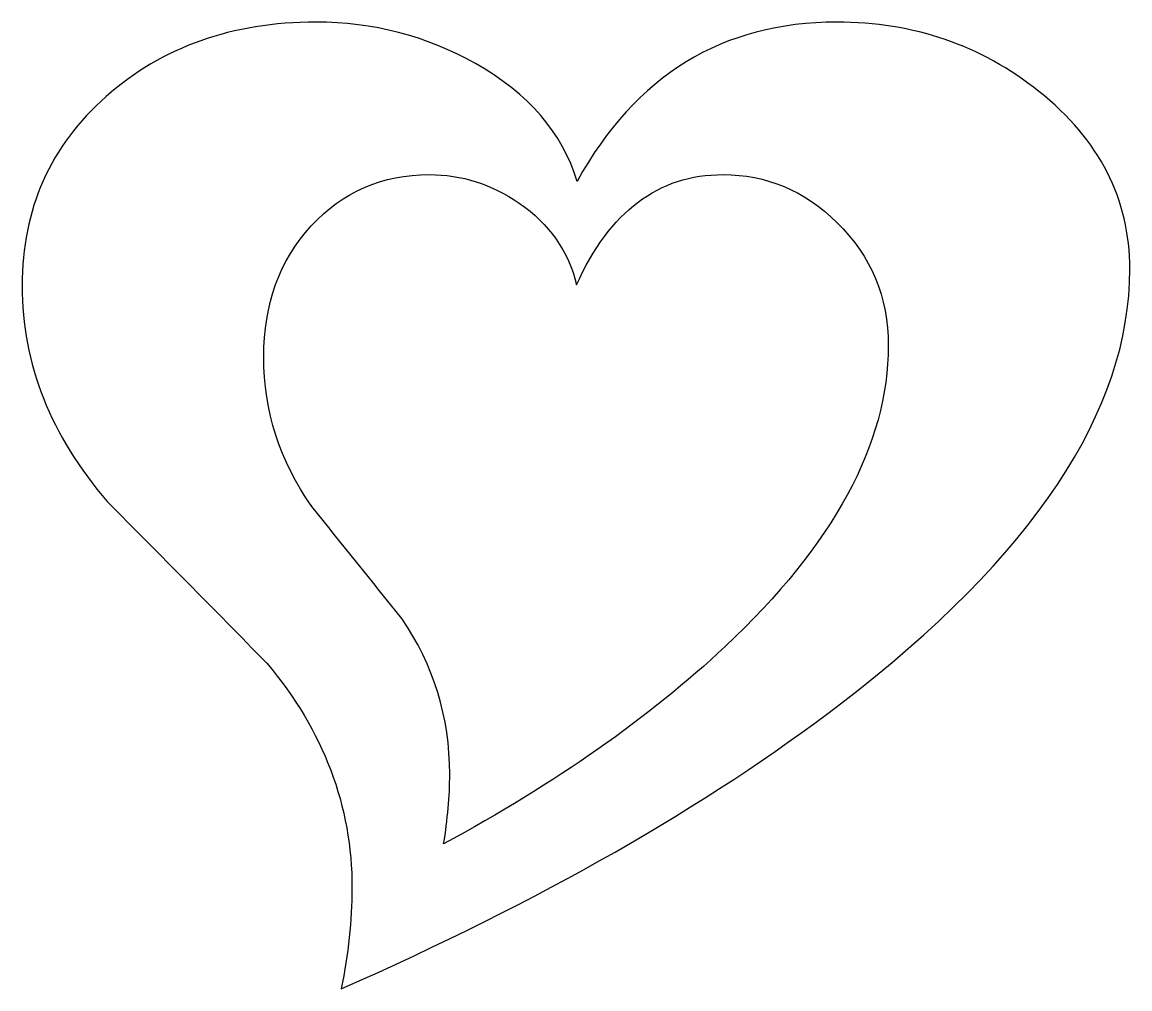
# Model space of a CAD drawing. Header units: centimetres. Extents: x -10.5 to 10, y -8.8 to 9.1.
import ezdxf

# ---------------------------------------------------------------- set-up
doc = ezdxf.new("R2010")
doc.units = ezdxf.units.CM
doc.header["$MEASUREMENT"] = 0
doc.layers.add('Camada 1', color=7, linetype='Continuous')

msp = doc.modelspace()

# ---------------------------------------------------------------- linework, layer by layer
at = {"layer": 'Camada 1'}
for points in [[(4.67085, -3.5619), (2.17961, -5.46502), (-0.90911, -7.22704), (-4.59602, -8.84923), (-4.59602, -8.84923), (-4.46254, -8.19838), (-4.39544, -7.57653), (-4.39544, -6.98371), (-4.39544, -6.98371), (-4.39544, -5.45249), (-4.92225, -4.06043), (-5.97585, -2.80882), (-5.97585, -2.80882), (-6.95878, -1.80385), (-7.94602, -0.80349), (-8.9368, 0.19293), (-8.9368, 0.19293), (-9.9904, 1.41155), (-10.51719, 2.74624), (-10.51719, 4.19568), (-10.51719, 4.19568), (-10.51719, 5.62006), (-9.99752, 6.79188), (-8.95678, 7.7098), (-8.95678, 7.7098), (-7.91673, 8.62775), (-6.61972, 9.08735), (-5.06645, 9.08735), (-5.06645, 9.08735), (-4.00428, 9.08735), (-3.01704, 8.8315), (-2.10621, 8.32109), (-2.10621, 8.32109), (-1.11542, 7.76057), (-0.48654, 7.03125), (-0.21814, 6.13309), (-0.21814, 6.13309), (0.87115, 8.10217), (2.47796, 9.08735), (4.60302, 9.08735), (4.60302, 9.08735), (6.03137, 9.08735), (7.28129, 8.65872), (8.35346, 7.80277), (8.35346, 7.80277), (9.47844, 6.90462), (10.04095, 5.80535), (10.04095, 4.50429), (10.04095, 4.50429), (10.04094, 1.8692), (8.25066, -0.81997), (4.67085, -3.5619)], [(4.60544, 5.36959), (4.001, 5.96218), (3.29633, 6.25891), (2.4911, 6.25891), (2.4911, 6.25891), (1.29309, 6.25891), (0.38721, 5.57684), (-0.22689, 4.21365), (-0.22689, 4.21365), (-0.37821, 4.83545), (-0.73275, 5.34038), (-1.29131, 5.72842), (-1.29131, 5.72842), (-1.80479, 6.08177), (-2.36134, 6.25891), (-2.96017, 6.25891), (-2.96017, 6.25891), (-3.83584, 6.25891), (-4.56704, 5.9407), (-5.15338, 5.30522), (-5.15338, 5.30522), (-5.74012, 4.66972), (-6.03309, 3.85848), (-6.03309, 2.87238), (-6.03309, 2.87238), (-6.03309, 1.86892), (-5.7361, 0.94489), (-5.14211, 0.10124), (-5.14211, 0.10124), (-4.58355, -0.58858), (-4.027, -1.28116), (-3.47285, -1.97688), (-3.47285, -1.97688), (-2.87889, -2.84339), (-2.58189, -3.80711), (-2.58189, -4.86719), (-2.58189, -4.86719), (-2.58189, -5.27761), (-2.61973, -5.70812), (-2.69497, -6.15873), (-2.69497, -6.15873), (-0.61646, -5.03565), (1.12485, -3.81582), (2.52931, -2.49825), (2.52931, -2.49825), (4.54747, -0.6), (5.55675, 1.26174), (5.55675, 3.08605), (5.55675, 3.08605), (5.55678, 3.98674), (5.23968, 4.74779), (4.60544, 5.36959)]]:
    msp.add_open_spline(points, degree=3, knots=[0, 0, 0, 0, 0.07142857, 0.07142857, 0.07142857, 0.07142857, 0.14285714, 0.14285714, 0.14285714, 0.14285714, 0.21428571, 0.21428571, 0.21428571, 0.21428571, 0.28571429, 0.28571429, 0.28571429, 0.28571429, 0.35714286, 0.35714286, 0.35714286, 0.35714286, 0.42857143, 0.42857143, 0.42857143, 0.42857143, 0.5, 0.5, 0.5, 0.5, 0.57142857, 0.57142857, 0.57142857, 0.57142857, 0.64285714, 0.64285714, 0.64285714, 0.64285714, 0.71428571, 0.71428571, 0.71428571, 0.71428571, 0.78571429, 0.78571429, 0.78571429, 0.78571429, 0.85714286, 0.85714286, 0.85714286, 0.85714286, 1, 1, 1, 1], dxfattribs=at)

doc.saveas('drawing.dxf')
